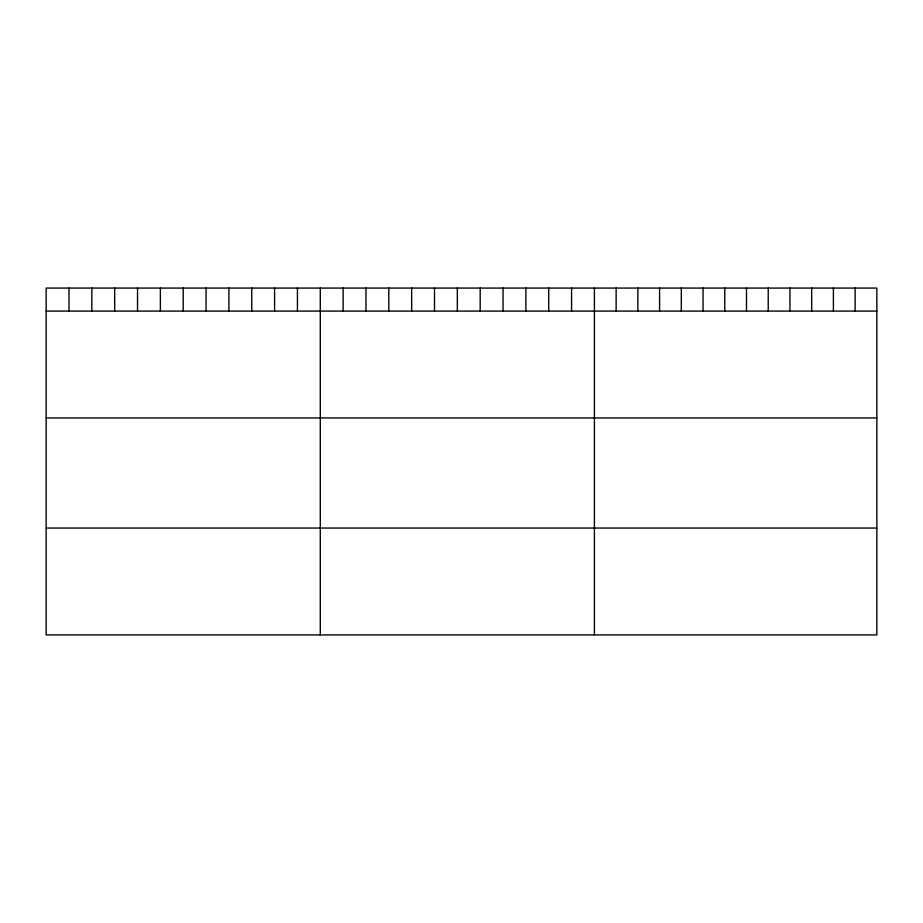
<?xml version="1.0" encoding="UTF-8"?>
<svg xmlns="http://www.w3.org/2000/svg" width="923" height="923" viewBox="0 0 923 923"><rect width="100%" height="100%" fill="white"/><g stroke="black" fill="none" stroke-linecap="round" stroke-linejoin="round"><path stroke-width="1.38" d="M876.85 311.086L876.85 634.92L46.15 634.92L46.15 288.08L876.85 288.08L876.85 311.086L46.15 311.086M46.15 417.946L876.85 417.946M46.15 528.048L876.85 528.048M855.125 288.08L855.125 311.086M833.4 288.08L833.4 311.086M811.675 288.08L811.675 311.086M789.95 288.08L789.95 311.086M768.224 288.08L768.224 311.086M746.499 288.08L746.499 311.086M724.763 288.08L724.763 311.086M703.038 288.08L703.038 311.086M681.312 288.08L681.312 311.086M659.587 288.08L659.587 311.086M637.862 288.08L637.862 311.086M616.137 288.08L616.137 311.086M594.412 288.08L594.412 634.92M571.568 288.08L571.568 311.086M548.724 288.08L548.724 311.086M525.879 288.08L525.879 311.086M503.035 288.08L503.035 311.086M480.191 288.08L480.191 311.086M457.346 288.08L457.346 311.086M434.502 288.08L434.502 311.086M411.658 288.08L411.658 311.086M388.814 288.08L388.814 311.086M365.969 288.08L365.969 311.086M343.125 288.08L343.125 311.086M320.281 288.08L320.281 634.92M297.437 288.08L297.437 311.086M274.593 288.08L274.593 311.086M251.748 288.08L251.748 311.086M228.904 288.08L228.904 311.086M206.06 288.08L206.06 311.086M183.216 288.08L183.216 311.086M160.371 288.08L160.371 311.086M137.527 288.08L137.527 311.086M114.683 288.08L114.683 311.086M91.838 288.08L91.838 311.086M68.994 288.08L68.994 311.086"/></g></svg>
